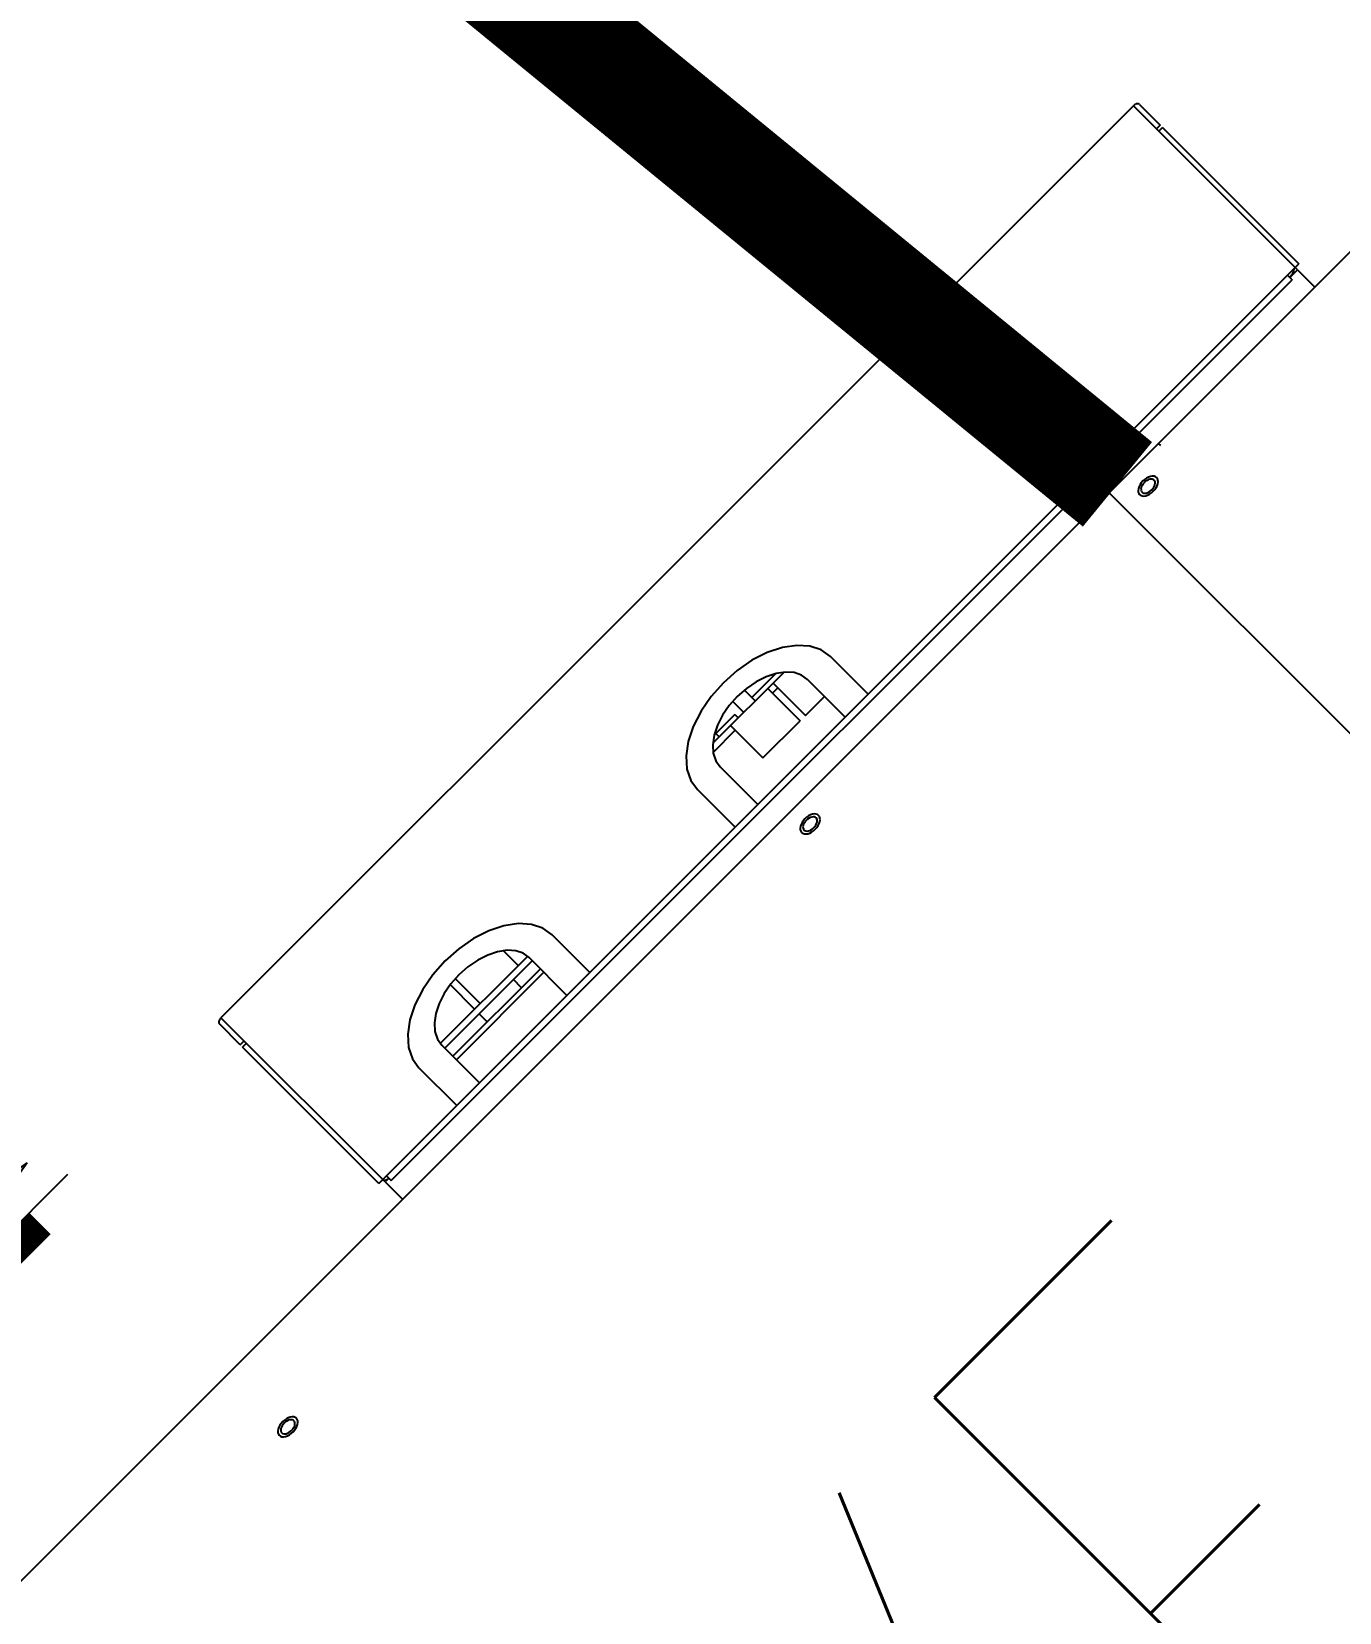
# Model space of a CAD drawing. Extents: x 815029915 to 815825525, y 579155098 to 579748855.
# Drawn here: x 815235505 to 815236044, y 579441128 to 579441779 of the extents above; entities that cross this region are included whole.
import ezdxf

# ---------------------------------------------------------------- set-up
doc = ezdxf.new("R2010")
doc.units = 0
doc.header["$LTSCALE"] = 100
doc.header["$MEASUREMENT"] = 0
for name, color, linetype in [('AXIS', 3, 'Continuous'), ('H-TH_TEXT', 3, 'Continuous'), ('H-全热回收除霾新风机-设备', 7, 'Continuous'), ('H-通风-排风-法兰', 2, 'Continuous'), ('H-通风-排风-阀门', 7, 'Continuous'), ('H-通风-排风-风管', 31, 'Continuous'), ('电-强电平面-线缆', 3, 'Continuous')]:
    doc.layers.add(name, color=color, linetype=linetype)
doc.styles.add('_TCH_DIM', font='SIMPLEX', dxfattribs={"bigfont": 'GBCBIG'})
doc.styles.add('_TCH_DIM_T3', font='SIMPLEX', dxfattribs={"width": 0.705882, "bigfont": 'GBCBIG'})
doc.dimstyles.new('_TCH_ARCH-100', dxfattribs={"dimscale": 100, "dimtxt": 2.975, "dimasz": 1, "dimexe": 2.5, "dimexo": 3, "dimgap": 1, "dimtad": 1, "dimdec": 0, "dimzin": 0, "dimdsep": 46, "dimtxsty": '_TCH_DIM_T3', "dimblk": 'ARCHTICK', "dimcen": 0.09, "dimclrt": 7, "dimazin": 2, "dimtfac": 1, "dimtdec": 0, "dimtix": 1, "dimtmove": 2, "dimatfit": 3, "dimfxl": 0, "dimtolj": 1, "dimtzin": 0, "dimarcsym": 0})

# ---------------------------------------------------------------- blocks, each defined once
blk = doc.blocks.new('_ArchTick')
at = {"color": 0, "linetype": 'ByBlock', "const_width": 0.4}
blk.add_lwpolyline([(-0.5, -0.5), (0.5, 0.5)], dxfattribs=at)
blk = doc.blocks.new('*D244')
at = {"layer": 'AXIS', "color": 0, "lineweight": -2, "transparency": 16777216}
for p, q in [((815249559.15, 579446438.2), (815251857.24, 579444140.1)), ((815236760.51, 579429396.93), (815251680.47, 579444316.88)), ((815234639.19, 579431518.25), (815236937.29, 579429220.15))]:
    blk.add_line(p, q, dxfattribs=at)
at = {"layer": 'Defpoints', "color": 0, "transparency": 16777216}
for p in [(815249347.01, 579446650.33), (815251680.47, 579444316.88), (815234427.06, 579431730.38)]:
    blk.add_point(p, dxfattribs=at)
at = {"layer": 'AXIS', "color": 0, "lineweight": -2, "transparency": 16777216, "xscale": 100, "yscale": 100, "zscale": 100}
for p, rotation in [((815251680.47, 579444316.88), 44.99999999977111), ((815236760.51, 579429396.93), 224.9999999997711)]:
    blk.add_blockref('_ArchTick', p, dxfattribs=dict(at, rotation=rotation))
at = {"layer": 'AXIS', "color": 7, "transparency": 16777216, "insert": (815244044.6, 579437032.8), "char_height": 297.5, "attachment_point": 5, "rotation": 45, "style": '_TCH_DIM_T3'}
blk.add_mtext('\\A1;21100', dxfattribs=at)
blk = doc.blocks.new('00000031Body')
for p, q in [((-237.5, 550), (-250, 500)), ((-237.5, 550), (-212.5, 450)), ((-212.5, 450), (-187.5, 550)), ((-187.5, 550), (-162.5, 450)), ((-162.5, 450), (-137.5, 550)), ((-137.5, 550), (-112.5, 450)), ((-112.5, 450), (-87.5, 550)), ((-87.5, 550), (-62.5, 450)), ((-62.5, 450), (-37.5, 550)), ((-37.5, 550), (-12.5, 450)), ((-12.5, 450), (12.5, 550)), ((12.5, 550), (37.5, 450)), ((37.5, 450), (62.5, 550)), ((62.5, 550), (87.5, 450)), ((87.5, 450), (112.5, 550)), ((112.5, 550), (137.5, 450)), ((137.5, 450), (162.5, 550)), ((162.5, 550), (187.5, 450)), ((187.5, 450), (212.5, 550)), ((212.5, 550), (237.5, 450)), ((-250, 500), (250, 500)), ((237.5, 450), (250, 500)), ((250, -500), (250, 500)), ((-237.5, -550), (-212.5, -450)), ((-212.5, -450), (-187.5, -550)), ((-187.5, -550), (-162.5, -450)), ((-162.5, -450), (-137.5, -550)), ((-137.5, -550), (-112.5, -450)), ((-112.5, -450), (-87.5, -550)), ((-87.5, -550), (-62.5, -450)), ((-62.5, -450), (-37.5, -550)), ((-37.5, -550), (-12.5, -450)), ((-12.5, -450), (12.5, -550)), ((12.5, -550), (37.5, -450)), ((37.5, -450), (62.5, -550)), ((62.5, -550), (87.5, -450)), ((87.5, -450), (112.5, -550)), ((112.5, -550), (137.5, -450)), ((137.5, -450), (162.5, -550)), ((162.5, -550), (187.5, -450)), ((187.5, -450), (212.5, -550)), ((212.5, -550), (237.5, -450)), ((237.5, -450), (250, -500)), ((-237.5, -550), (-250, -500))]:
    blk.add_line(p, q)
at = {"color": 0, "linetype": 'ByBlock', "lineweight": -2}
for p, q in [((-250, -500), (-250, 500)), ((250, -500), (250, 500)), ((-250, -500), (250, -500))]:
    blk.add_line(p, q, dxfattribs=at)

msp = doc.modelspace()

# ---------------------------------------------------------------- linework, layer by layer
at = {"layer": 'H-全热回收除霾新风机-设备'}
for p, q in [((815235106.88, 579440746.54), (815236518.75, 579442158.4)), ((815235106.88, 579440746.54), (815236518.75, 579442158.4)), ((815235959.31, 579441748.41), (815235583.44, 579441372.54)), ((815235959.31, 579441748.41), (815235583.44, 579441372.54)), ((815235959.47, 579441748.56), (815235959.31, 579441748.41)), ((815235959.47, 579441748.56), (815235959.31, 579441748.41)), ((815236026.89, 579441680.83), (815235959.31, 579441748.41)), ((815236026.89, 579441680.83), (815235959.31, 579441748.41)), ((815235959.63, 579441748.7), (815235959.47, 579441748.56)), ((815235959.63, 579441748.7), (815235959.47, 579441748.56)), ((815235959.8, 579441748.82), (815235959.63, 579441748.7)), ((815235959.8, 579441748.82), (815235959.63, 579441748.7)), ((815235959.98, 579441748.94), (815235959.8, 579441748.82)), ((815235959.98, 579441748.94), (815235959.8, 579441748.82)), ((815235960.16, 579441749.03), (815235959.98, 579441748.94)), ((815235960.16, 579441749.03), (815235959.98, 579441748.94)), ((815235960.34, 579441749.12), (815235960.16, 579441749.03)), ((815235960.34, 579441749.12), (815235960.16, 579441749.03)), ((815235960.52, 579441749.19), (815235960.34, 579441749.12)), ((815235960.52, 579441749.19), (815235960.34, 579441749.12)), ((815235960.69, 579441749.24), (815235960.52, 579441749.19)), ((815235960.69, 579441749.24), (815235960.52, 579441749.19)), ((815235960.87, 579441749.27), (815235960.69, 579441749.24)), ((815235960.87, 579441749.27), (815235960.69, 579441749.24)), ((815235961.03, 579441749.29), (815235960.87, 579441749.27)), ((815235961.03, 579441749.29), (815235960.87, 579441749.27)), ((815235961.19, 579441749.29), (815235961.03, 579441749.29)), ((815235961.19, 579441749.29), (815235961.03, 579441749.29)), ((815235961.34, 579441749.27), (815235961.19, 579441749.29)), ((815235961.34, 579441749.27), (815235961.19, 579441749.29)), ((815235961.48, 579441749.23), (815235961.34, 579441749.27)), ((815235961.48, 579441749.23), (815235961.34, 579441749.27)), ((815235961.61, 579441749.18), (815235961.48, 579441749.23)), ((815235961.61, 579441749.18), (815235961.48, 579441749.23)), ((815235961.72, 579441749.11), (815235961.61, 579441749.18)), ((815235961.72, 579441749.11), (815235961.61, 579441749.18)), ((815235961.83, 579441749.02), (815235961.72, 579441749.11)), ((815235961.83, 579441749.02), (815235961.72, 579441749.11)), ((815235961.83, 579441749.02), (815235970.39, 579441740.46)), ((815235961.83, 579441749.02), (815235970.39, 579441740.46)), ((815235970.39, 579441740.46), (815235968.83, 579441738.89)), ((815235970.39, 579441740.46), (815235968.83, 579441738.89)), ((815235971.34, 579441739.5), (815235969.78, 579441737.94)), ((815235971.34, 579441739.5), (815235969.78, 579441737.94)), ((815235971.34, 579441739.5), (815236027.5, 579441683.34)), ((815235971.34, 579441739.5), (815236027.5, 579441683.34)), ((815235850.05, 579441505.89), (815236027.5, 579441683.34)), ((815235850.05, 579441505.89), (815236027.5, 579441683.34)), ((815236026.89, 579441680.83), (815236023.76, 579441677.69)), ((815236026.89, 579441680.83), (815236023.76, 579441677.69)), ((815236025.35, 579441680.22), (815236025.41, 579441680.46)), ((815236025.35, 579441680.22), (815236025.41, 579441680.46)), ((815236025.41, 579441680.46), (815236025.46, 579441680.69)), ((815236025.41, 579441680.46), (815236025.46, 579441680.69)), ((815236025.46, 579441680.69), (815236025.5, 579441680.92)), ((815236025.46, 579441680.69), (815236025.5, 579441680.92)), ((815236025.5, 579441680.92), (815236025.52, 579441681.14)), ((815236025.5, 579441680.92), (815236025.52, 579441681.14)), ((815236025.52, 579441681.14), (815236025.52, 579441681.35)), ((815236025.52, 579441681.14), (815236025.52, 579441681.35)), ((815236026.89, 579441680.83), (815236034.03, 579441673.69)), ((815236026.89, 579441680.83), (815236034.03, 579441673.69)), ((815235653.54, 579441305.57), (815236024.71, 579441676.74)), ((815235653.54, 579441305.57), (815236024.71, 579441676.74)), ((815236022.81, 579441678.65), (815236024.71, 579441676.74)), ((815236022.81, 579441678.65), (815236024.71, 579441676.74)), ((815236023.76, 579441677.69), (815236023.96, 579441677.9)), ((815236023.76, 579441677.69), (815236023.96, 579441677.9)), ((815236023.96, 579441677.9), (815236024.15, 579441678.12)), ((815236023.96, 579441677.9), (815236024.15, 579441678.12)), ((815236024.15, 579441678.12), (815236024.33, 579441678.34)), ((815236024.15, 579441678.12), (815236024.33, 579441678.34)), ((815236024.33, 579441678.34), (815236024.5, 579441678.57)), ((815236024.33, 579441678.34), (815236024.5, 579441678.57)), ((815236024.5, 579441678.57), (815236024.66, 579441678.8)), ((815236024.5, 579441678.57), (815236024.66, 579441678.8)), ((815236024.66, 579441678.8), (815236024.81, 579441679.03)), ((815236024.66, 579441678.8), (815236024.81, 579441679.03)), ((815236024.81, 579441679.03), (815236024.95, 579441679.27)), ((815236024.81, 579441679.03), (815236024.95, 579441679.27)), ((815236024.95, 579441679.27), (815236025.07, 579441679.51)), ((815236024.95, 579441679.27), (815236025.07, 579441679.51)), ((815236025.07, 579441679.51), (815236025.18, 579441679.75)), ((815236025.07, 579441679.51), (815236025.18, 579441679.75)), ((815236025.18, 579441679.75), (815236025.27, 579441679.99)), ((815236025.18, 579441679.75), (815236025.27, 579441679.99)), ((815236025.27, 579441679.99), (815236025.35, 579441680.22)), ((815236025.27, 579441679.99), (815236025.35, 579441680.22)), ((815235970.63, 579441608.38), (815235969.67, 579441609.33)), ((815235970.63, 579441608.38), (815235969.67, 579441609.33)), ((815235966.35, 579441595.71), (815235965.55, 579441595.44)), ((815235966.35, 579441595.71), (815235965.55, 579441595.44)), ((815235967.11, 579441595.82), (815235966.35, 579441595.71)), ((815235967.11, 579441595.82), (815235966.35, 579441595.71)), ((815235967.81, 579441595.78), (815235967.11, 579441595.82)), ((815235967.81, 579441595.78), (815235967.11, 579441595.82)), ((815235968.41, 579441595.58), (815235967.81, 579441595.78)), ((815235968.41, 579441595.58), (815235967.81, 579441595.78)), ((815235968.9, 579441595.23), (815235968.41, 579441595.58)), ((815235968.9, 579441595.23), (815235968.41, 579441595.58)), ((815235961.37, 579441590.73), (815235961.25, 579441589.96)), ((815235961.37, 579441590.73), (815235961.25, 579441589.96)), ((815235961.25, 579441589.96), (815235961.3, 579441589.27)), ((815235961.25, 579441589.96), (815235961.3, 579441589.27)), ((815235961.3, 579441589.27), (815235961.5, 579441588.67)), ((815235961.3, 579441589.27), (815235961.5, 579441588.67)), ((815235961.64, 579441591.53), (815235961.37, 579441590.73)), ((815235961.64, 579441591.53), (815235961.37, 579441590.73)), ((815235962.05, 579441592.33), (815235961.64, 579441591.53)), ((815235962.05, 579441592.33), (815235961.64, 579441591.53)), ((815235962.59, 579441593.12), (815235962.05, 579441592.33)), ((815235962.59, 579441593.12), (815235962.05, 579441592.33)), ((815235962.52, 579441591.01), (815235962.44, 579441590.47)), ((815235962.52, 579441591.01), (815235962.44, 579441590.47)), ((815235962.44, 579441590.47), (815235962.48, 579441589.97)), ((815235962.44, 579441590.47), (815235962.48, 579441589.97)), ((815235962.48, 579441589.97), (815235962.62, 579441589.54)), ((815235962.48, 579441589.97), (815235962.62, 579441589.54)), ((815235962.72, 579441591.58), (815235962.52, 579441591.01)), ((815235962.72, 579441591.58), (815235962.52, 579441591.01)), ((815235963.23, 579441593.85), (815235962.59, 579441593.12)), ((815235963.23, 579441593.85), (815235962.59, 579441593.12)), ((815235962.62, 579441589.54), (815235962.87, 579441589.2)), ((815235962.62, 579441589.54), (815235962.87, 579441589.2)), ((815235963.01, 579441592.15), (815235962.72, 579441591.58)), ((815235963.01, 579441592.15), (815235962.72, 579441591.58)), ((815235962.87, 579441589.2), (815235963.21, 579441588.95)), ((815235962.87, 579441589.2), (815235963.21, 579441588.95)), ((815235963.39, 579441592.71), (815235963.01, 579441592.15)), ((815235963.39, 579441592.71), (815235963.01, 579441592.15)), ((815235963.96, 579441594.49), (815235963.23, 579441593.85)), ((815235963.96, 579441594.49), (815235963.23, 579441593.85)), ((815235963.85, 579441593.23), (815235963.39, 579441592.71)), ((815235963.85, 579441593.23), (815235963.39, 579441592.71)), ((815235964.37, 579441593.69), (815235963.85, 579441593.23)), ((815235964.37, 579441593.69), (815235963.85, 579441593.23)), ((815235964.74, 579441595.03), (815235963.96, 579441594.49)), ((815235964.74, 579441595.03), (815235963.96, 579441594.49)), ((815235964.93, 579441594.07), (815235964.37, 579441593.69)), ((815235964.93, 579441594.07), (815235964.37, 579441593.69)), ((815235965.55, 579441595.44), (815235964.74, 579441595.03)), ((815235965.55, 579441595.44), (815235964.74, 579441595.03)), ((815235965.5, 579441594.36), (815235964.93, 579441594.07)), ((815235965.5, 579441594.36), (815235964.93, 579441594.07)), ((815235965.25, 579441589.05), (815235965.82, 579441589.34)), ((815235965.25, 579441589.05), (815235965.82, 579441589.34)), ((815235966.07, 579441594.55), (815235965.5, 579441594.36)), ((815235966.07, 579441594.55), (815235965.5, 579441594.36)), ((815235965.82, 579441589.34), (815235966.38, 579441589.72)), ((815235965.82, 579441589.34), (815235966.38, 579441589.72)), ((815235966.61, 579441594.63), (815235966.07, 579441594.55)), ((815235966.61, 579441594.63), (815235966.07, 579441594.55)), ((815235966.38, 579441589.72), (815235966.9, 579441590.18)), ((815235966.38, 579441589.72), (815235966.9, 579441590.18)), ((815235967.11, 579441594.6), (815235966.61, 579441594.63)), ((815235967.11, 579441594.6), (815235966.61, 579441594.63)), ((815235966.79, 579441588.92), (815235967.52, 579441589.56)), ((815235966.79, 579441588.92), (815235967.52, 579441589.56)), ((815235966.9, 579441590.18), (815235967.36, 579441590.7)), ((815235966.9, 579441590.18), (815235967.36, 579441590.7)), ((815235967.53, 579441594.46), (815235967.11, 579441594.6)), ((815235967.53, 579441594.46), (815235967.11, 579441594.6)), ((815235967.36, 579441590.7), (815235967.74, 579441591.26)), ((815235967.36, 579441590.7), (815235967.74, 579441591.26)), ((815235967.52, 579441589.56), (815235968.16, 579441590.29)), ((815235967.52, 579441589.56), (815235968.16, 579441590.29)), ((815235967.88, 579441594.21), (815235967.53, 579441594.46)), ((815235967.88, 579441594.21), (815235967.53, 579441594.46)), ((815235967.74, 579441591.26), (815235968.03, 579441591.83)), ((815235967.74, 579441591.26), (815235968.03, 579441591.83)), ((815235968.13, 579441593.86), (815235967.88, 579441594.21)), ((815235968.13, 579441593.86), (815235967.88, 579441594.21)), ((815235968.03, 579441591.83), (815235968.22, 579441592.4)), ((815235968.03, 579441591.83), (815235968.22, 579441592.4)), ((815235968.27, 579441593.44), (815235968.13, 579441593.86)), ((815235968.27, 579441593.44), (815235968.13, 579441593.86)), ((815235968.16, 579441590.29), (815235968.7, 579441591.07)), ((815235968.16, 579441590.29), (815235968.7, 579441591.07)), ((815235968.22, 579441592.4), (815235968.3, 579441592.94)), ((815235968.22, 579441592.4), (815235968.3, 579441592.94)), ((815235968.3, 579441592.94), (815235968.27, 579441593.44)), ((815235968.3, 579441592.94), (815235968.27, 579441593.44)), ((815235968.7, 579441591.07), (815235969.11, 579441591.88)), ((815235968.7, 579441591.07), (815235969.11, 579441591.88)), ((815235969.25, 579441594.74), (815235968.9, 579441595.23)), ((815235969.25, 579441594.74), (815235968.9, 579441595.23)), ((815235969.11, 579441591.88), (815235969.38, 579441592.68)), ((815235969.11, 579441591.88), (815235969.38, 579441592.68)), ((815235969.45, 579441594.14), (815235969.25, 579441594.74)), ((815235969.45, 579441594.14), (815235969.25, 579441594.74)), ((815235969.38, 579441592.68), (815235969.49, 579441593.44)), ((815235969.38, 579441592.68), (815235969.49, 579441593.44)), ((815235969.49, 579441593.44), (815235969.45, 579441594.14)), ((815235969.49, 579441593.44), (815235969.45, 579441594.14)), ((815235949.31, 579441588.97), (815236696.54, 579440841.75)), ((815235949.31, 579441588.97), (815236696.54, 579440841.75)), ((815235961.5, 579441588.67), (815235961.85, 579441588.18)), ((815235961.5, 579441588.67), (815235961.85, 579441588.18)), ((815235961.85, 579441588.18), (815235962.34, 579441587.83)), ((815235961.85, 579441588.18), (815235962.34, 579441587.83)), ((815235962.34, 579441587.83), (815235962.94, 579441587.63)), ((815235962.34, 579441587.83), (815235962.94, 579441587.63)), ((815235962.94, 579441587.63), (815235963.63, 579441587.58)), ((815235962.94, 579441587.63), (815235963.63, 579441587.58)), ((815235963.21, 579441588.95), (815235963.64, 579441588.81)), ((815235963.21, 579441588.95), (815235963.64, 579441588.81)), ((815235963.63, 579441587.58), (815235964.4, 579441587.7)), ((815235963.63, 579441587.58), (815235964.4, 579441587.7)), ((815235963.64, 579441588.81), (815235964.14, 579441588.77)), ((815235963.64, 579441588.81), (815235964.14, 579441588.77)), ((815235964.14, 579441588.77), (815235964.68, 579441588.86)), ((815235964.14, 579441588.77), (815235964.68, 579441588.86)), ((815235964.4, 579441587.7), (815235965.2, 579441587.97)), ((815235964.4, 579441587.7), (815235965.2, 579441587.97)), ((815235964.68, 579441588.86), (815235965.25, 579441589.05)), ((815235964.68, 579441588.86), (815235965.25, 579441589.05)), ((815235965.2, 579441587.97), (815235966, 579441588.38)), ((815235965.2, 579441587.97), (815235966, 579441588.38)), ((815235966, 579441588.38), (815235966.79, 579441588.92)), ((815235966, 579441588.38), (815235966.79, 579441588.92)), ((815235814.7, 579441525.19), (815235808.48, 579441523.1)), ((815235814.7, 579441525.19), (815235808.48, 579441523.1)), ((815235820.63, 579441526.07), (815235814.7, 579441525.19)), ((815235820.63, 579441526.07), (815235814.7, 579441525.19)), ((815235826.05, 579441525.72), (815235820.63, 579441526.07)), ((815235826.05, 579441525.72), (815235820.63, 579441526.07)), ((815235830.73, 579441524.16), (815235826.05, 579441525.72)), ((815235830.73, 579441524.16), (815235826.05, 579441525.72)), ((815235834.51, 579441521.43), (815235830.73, 579441524.16)), ((815235834.51, 579441521.43), (815235830.73, 579441524.16)), ((815235802.2, 579441519.91), (815235796.11, 579441515.71)), ((815235802.2, 579441519.91), (815235796.11, 579441515.71)), ((815235808.48, 579441523.1), (815235802.2, 579441519.91)), ((815235808.48, 579441523.1), (815235802.2, 579441519.91)), ((815235850.05, 579441505.89), (815235834.51, 579441521.43)), ((815235850.05, 579441505.89), (815235834.51, 579441521.43)), ((815235786.24, 579441485.86), (815235815.27, 579441514.89)), ((815235786.24, 579441485.86), (815235815.27, 579441514.89)), ((815235796.11, 579441515.71), (815235790.44, 579441510.68)), ((815235796.11, 579441515.71), (815235790.44, 579441510.68)), ((815235803.88, 579441511.03), (815235799.88, 579441508.28)), ((815235803.88, 579441511.03), (815235799.88, 579441508.28)), ((815235811.84, 579441514.32), (815235802.11, 579441504.59)), ((815235811.84, 579441514.32), (815235802.11, 579441504.59)), ((815235808, 579441513.13), (815235803.88, 579441511.03)), ((815235808, 579441513.13), (815235803.88, 579441511.03)), ((815235812.09, 579441514.5), (815235808, 579441513.13)), ((815235812.09, 579441514.5), (815235808, 579441513.13)), ((815235815.99, 579441515.08), (815235812.09, 579441514.5)), ((815235815.99, 579441515.08), (815235812.09, 579441514.5)), ((815235819.55, 579441514.86), (815235815.99, 579441515.08)), ((815235819.55, 579441514.86), (815235815.99, 579441515.08)), ((815235822.63, 579441513.83), (815235819.55, 579441514.86)), ((815235822.63, 579441513.83), (815235819.55, 579441514.86)), ((815235825.11, 579441512.04), (815235822.63, 579441513.83)), ((815235825.11, 579441512.04), (815235822.63, 579441513.83)), ((815235840.65, 579441496.49), (815235825.11, 579441512.04)), ((815235840.65, 579441496.49), (815235825.11, 579441512.04)), ((815235785.41, 579441505.02), (815235781.22, 579441498.93)), ((815235785.41, 579441505.02), (815235781.22, 579441498.93)), ((815235790.44, 579441510.68), (815235785.41, 579441505.02)), ((815235790.44, 579441510.68), (815235785.41, 579441505.02)), ((815235796.15, 579441504.97), (815235792.85, 579441501.25)), ((815235796.15, 579441504.97), (815235792.85, 579441501.25)), ((815235799.88, 579441508.28), (815235796.15, 579441504.97)), ((815235799.88, 579441508.28), (815235796.15, 579441504.97)), ((815235803.54, 579441503.16), (815235799.11, 579441507.59)), ((815235803.54, 579441503.16), (815235799.11, 579441507.59)), ((815235808.71, 579441508.33), (815235822.03, 579441495.01)), ((815235808.71, 579441508.33), (815235822.03, 579441495.01)), ((815235810.61, 579441506.43), (815235812.8, 579441508.62)), ((815235810.61, 579441506.43), (815235812.8, 579441508.62)), ((815235810.9, 579441510.53), (815235824.23, 579441497.2)), ((815235810.9, 579441510.53), (815235824.23, 579441497.2)), ((815235824.23, 579441497.2), (815235832.09, 579441505.06)), ((815235824.23, 579441497.2), (815235832.09, 579441505.06)), ((815235840.65, 579441496.49), (815235850.05, 579441505.89)), ((815235840.65, 579441496.49), (815235850.05, 579441505.89)), ((815235781.22, 579441498.93), (815235778.02, 579441492.65)), ((815235781.22, 579441498.93), (815235778.02, 579441492.65)), ((815235792.85, 579441501.25), (815235790.09, 579441497.25)), ((815235792.85, 579441501.25), (815235790.09, 579441497.25)), ((815235798.84, 579441498.46), (815235794.32, 579441502.98)), ((815235798.84, 579441498.46), (815235794.32, 579441502.98)), ((815235778.02, 579441492.65), (815235775.94, 579441486.43)), ((815235778.02, 579441492.65), (815235775.94, 579441486.43)), ((815235787.99, 579441493.12), (815235786.62, 579441489.03)), ((815235787.99, 579441493.12), (815235786.62, 579441489.03)), ((815235795.11, 579441497.59), (815235787.28, 579441489.76)), ((815235795.11, 579441497.59), (815235787.28, 579441489.76)), ((815235790.09, 579441497.25), (815235787.99, 579441493.12)), ((815235790.09, 579441497.25), (815235787.99, 579441493.12)), ((815235793.36, 579441492.98), (815235806.69, 579441479.66)), ((815235793.36, 579441492.98), (815235806.69, 579441479.66)), ((815235795.11, 579441497.59), (815235796.53, 579441496.16)), ((815235795.11, 579441497.59), (815235796.53, 579441496.16)), ((815235804.63, 579441460.47), (815235840.65, 579441496.49)), ((815235804.63, 579441460.47), (815235840.65, 579441496.49)), ((815235806.69, 579441479.66), (815235822.03, 579441495.01)), ((815235806.69, 579441479.66), (815235822.03, 579441495.01)), ((815235775.94, 579441486.43), (815235775.06, 579441480.49)), ((815235775.94, 579441486.43), (815235775.06, 579441480.49)), ((815235786.62, 579441489.03), (815235786.04, 579441485.13)), ((815235786.62, 579441489.03), (815235786.04, 579441485.13)), ((815235786.04, 579441485.13), (815235786.27, 579441481.58)), ((815235786.04, 579441485.13), (815235786.27, 579441481.58)), ((815235786.31, 579441482.12), (815235795.26, 579441491.08)), ((815235786.31, 579441482.12), (815235795.26, 579441491.08)), ((815235787.28, 579441489.76), (815235788.7, 579441488.33)), ((815235787.28, 579441489.76), (815235788.7, 579441488.33)), ((815235775.06, 579441480.49), (815235775.4, 579441475.08)), ((815235775.06, 579441480.49), (815235775.4, 579441475.08)), ((815235786.27, 579441481.58), (815235787.3, 579441478.5)), ((815235786.27, 579441481.58), (815235787.3, 579441478.5)), ((815235787.3, 579441478.5), (815235789.09, 579441476.02)), ((815235787.3, 579441478.5), (815235789.09, 579441476.02)), ((815235775.4, 579441475.08), (815235776.97, 579441470.4)), ((815235775.4, 579441475.08), (815235776.97, 579441470.4)), ((815235789.09, 579441476.02), (815235804.63, 579441460.47)), ((815235789.09, 579441476.02), (815235804.63, 579441460.47)), ((815235776.97, 579441470.4), (815235779.69, 579441466.62)), ((815235776.97, 579441470.4), (815235779.69, 579441466.62)), ((815235779.69, 579441466.62), (815235795.24, 579441451.08)), ((815235779.69, 579441466.62), (815235795.24, 579441451.08)), ((815235804.63, 579441460.47), (815235795.24, 579441451.08)), ((815235804.63, 579441460.47), (815235795.24, 579441451.08)), ((815235822.39, 579441452.29), (815235822.13, 579441451.49)), ((815235822.39, 579441452.29), (815235822.13, 579441451.49)), ((815235822.81, 579441453.09), (815235822.39, 579441452.29)), ((815235822.81, 579441453.09), (815235822.39, 579441452.29)), ((815235823.35, 579441453.88), (815235822.81, 579441453.09)), ((815235823.35, 579441453.88), (815235822.81, 579441453.09)), ((815235823.47, 579441452.34), (815235823.28, 579441451.77)), ((815235823.47, 579441452.34), (815235823.28, 579441451.77)), ((815235823.99, 579441454.61), (815235823.35, 579441453.88)), ((815235823.99, 579441454.61), (815235823.35, 579441453.88)), ((815235823.77, 579441452.91), (815235823.47, 579441452.34)), ((815235823.77, 579441452.91), (815235823.47, 579441452.34)), ((815235824.15, 579441453.47), (815235823.77, 579441452.91)), ((815235824.15, 579441453.47), (815235823.77, 579441452.91)), ((815235824.72, 579441455.25), (815235823.99, 579441454.61)), ((815235824.72, 579441455.25), (815235823.99, 579441454.61)), ((815235824.61, 579441453.99), (815235824.15, 579441453.47)), ((815235824.61, 579441453.99), (815235824.15, 579441453.47)), ((815235825.13, 579441454.45), (815235824.61, 579441453.99)), ((815235825.13, 579441454.45), (815235824.61, 579441453.99)), ((815235825.5, 579441455.79), (815235824.72, 579441455.25)), ((815235825.5, 579441455.79), (815235824.72, 579441455.25)), ((815235825.69, 579441454.83), (815235825.13, 579441454.45)), ((815235825.69, 579441454.83), (815235825.13, 579441454.45)), ((815235826.31, 579441456.2), (815235825.5, 579441455.79)), ((815235826.31, 579441456.2), (815235825.5, 579441455.79)), ((815235826.26, 579441455.12), (815235825.69, 579441454.83)), ((815235826.26, 579441455.12), (815235825.69, 579441454.83)), ((815235826.83, 579441455.31), (815235826.26, 579441455.12)), ((815235826.83, 579441455.31), (815235826.26, 579441455.12)), ((815235827.11, 579441456.47), (815235826.31, 579441456.2)), ((815235827.11, 579441456.47), (815235826.31, 579441456.2)), ((815235827.37, 579441455.39), (815235826.83, 579441455.31)), ((815235827.37, 579441455.39), (815235826.83, 579441455.31)), ((815235827.87, 579441456.58), (815235827.11, 579441456.47)), ((815235827.87, 579441456.58), (815235827.11, 579441456.47)), ((815235827.87, 579441455.36), (815235827.37, 579441455.39)), ((815235827.87, 579441455.36), (815235827.37, 579441455.39)), ((815235828.57, 579441456.54), (815235827.87, 579441456.58)), ((815235828.57, 579441456.54), (815235827.87, 579441456.58)), ((815235828.29, 579441455.22), (815235827.87, 579441455.36)), ((815235828.29, 579441455.22), (815235827.87, 579441455.36)), ((815235828.64, 579441454.97), (815235828.29, 579441455.22)), ((815235828.64, 579441454.97), (815235828.29, 579441455.22)), ((815235828.5, 579441452.02), (815235828.79, 579441452.59)), ((815235828.5, 579441452.02), (815235828.79, 579441452.59)), ((815235829.17, 579441456.34), (815235828.57, 579441456.54)), ((815235829.17, 579441456.34), (815235828.57, 579441456.54)), ((815235828.89, 579441454.62), (815235828.64, 579441454.97)), ((815235828.89, 579441454.62), (815235828.64, 579441454.97)), ((815235828.79, 579441452.59), (815235828.98, 579441453.16)), ((815235828.79, 579441452.59), (815235828.98, 579441453.16)), ((815235829.03, 579441454.2), (815235828.89, 579441454.62)), ((815235829.03, 579441454.2), (815235828.89, 579441454.62)), ((815235828.98, 579441453.16), (815235829.06, 579441453.7)), ((815235828.98, 579441453.16), (815235829.06, 579441453.7)), ((815235829.06, 579441453.7), (815235829.03, 579441454.2)), ((815235829.06, 579441453.7), (815235829.03, 579441454.2)), ((815235829.66, 579441455.99), (815235829.17, 579441456.34)), ((815235829.66, 579441455.99), (815235829.17, 579441456.34)), ((815235829.46, 579441451.83), (815235829.87, 579441452.64)), ((815235829.46, 579441451.83), (815235829.87, 579441452.64)), ((815235830.01, 579441455.5), (815235829.66, 579441455.99)), ((815235830.01, 579441455.5), (815235829.66, 579441455.99)), ((815235829.87, 579441452.64), (815235830.14, 579441453.44)), ((815235829.87, 579441452.64), (815235830.14, 579441453.44)), ((815235830.21, 579441454.9), (815235830.01, 579441455.5)), ((815235830.21, 579441454.9), (815235830.01, 579441455.5)), ((815235830.14, 579441453.44), (815235830.25, 579441454.2)), ((815235830.14, 579441453.44), (815235830.25, 579441454.2)), ((815235830.25, 579441454.2), (815235830.21, 579441454.9)), ((815235830.25, 579441454.2), (815235830.21, 579441454.9)), ((815235735.37, 579441391.21), (815235795.24, 579441451.08)), ((815235735.37, 579441391.21), (815235795.24, 579441451.08)), ((815235822.13, 579441451.49), (815235822.01, 579441450.72)), ((815235822.13, 579441451.49), (815235822.01, 579441450.72)), ((815235822.01, 579441450.72), (815235822.06, 579441450.03)), ((815235822.01, 579441450.72), (815235822.06, 579441450.03)), ((815235822.06, 579441450.03), (815235822.26, 579441449.43)), ((815235822.06, 579441450.03), (815235822.26, 579441449.43)), ((815235822.26, 579441449.43), (815235822.61, 579441448.94)), ((815235822.26, 579441449.43), (815235822.61, 579441448.94)), ((815235822.61, 579441448.94), (815235823.09, 579441448.59)), ((815235822.61, 579441448.94), (815235823.09, 579441448.59)), ((815235823.09, 579441448.59), (815235823.7, 579441448.39)), ((815235823.09, 579441448.59), (815235823.7, 579441448.39)), ((815235823.28, 579441451.77), (815235823.2, 579441451.23)), ((815235823.28, 579441451.77), (815235823.2, 579441451.23)), ((815235823.2, 579441451.23), (815235823.24, 579441450.73)), ((815235823.2, 579441451.23), (815235823.24, 579441450.73)), ((815235823.24, 579441450.73), (815235823.38, 579441450.3)), ((815235823.24, 579441450.73), (815235823.38, 579441450.3)), ((815235823.38, 579441450.3), (815235823.63, 579441449.96)), ((815235823.38, 579441450.3), (815235823.63, 579441449.96)), ((815235823.63, 579441449.96), (815235823.97, 579441449.71)), ((815235823.63, 579441449.96), (815235823.97, 579441449.71)), ((815235823.7, 579441448.39), (815235824.39, 579441448.34)), ((815235823.7, 579441448.39), (815235824.39, 579441448.34)), ((815235823.97, 579441449.71), (815235824.4, 579441449.57)), ((815235823.97, 579441449.71), (815235824.4, 579441449.57)), ((815235824.39, 579441448.34), (815235825.16, 579441448.46)), ((815235824.39, 579441448.34), (815235825.16, 579441448.46)), ((815235824.4, 579441449.57), (815235824.9, 579441449.53)), ((815235824.4, 579441449.57), (815235824.9, 579441449.53)), ((815235824.9, 579441449.53), (815235825.44, 579441449.62)), ((815235824.9, 579441449.53), (815235825.44, 579441449.62)), ((815235825.16, 579441448.46), (815235825.96, 579441448.73)), ((815235825.16, 579441448.46), (815235825.96, 579441448.73)), ((815235825.44, 579441449.62), (815235826.01, 579441449.81)), ((815235825.44, 579441449.62), (815235826.01, 579441449.81)), ((815235825.96, 579441448.73), (815235826.76, 579441449.14)), ((815235825.96, 579441448.73), (815235826.76, 579441449.14)), ((815235826.01, 579441449.81), (815235826.58, 579441450.1)), ((815235826.01, 579441449.81), (815235826.58, 579441450.1)), ((815235826.58, 579441450.1), (815235827.14, 579441450.48)), ((815235826.58, 579441450.1), (815235827.14, 579441450.48)), ((815235826.76, 579441449.14), (815235827.55, 579441449.68)), ((815235826.76, 579441449.14), (815235827.55, 579441449.68)), ((815235827.14, 579441450.48), (815235827.66, 579441450.94)), ((815235827.14, 579441450.48), (815235827.66, 579441450.94)), ((815235827.55, 579441449.68), (815235828.27, 579441450.32)), ((815235827.55, 579441449.68), (815235828.27, 579441450.32)), ((815235827.66, 579441450.94), (815235828.12, 579441451.46)), ((815235827.66, 579441450.94), (815235828.12, 579441451.46)), ((815235828.12, 579441451.46), (815235828.5, 579441452.02)), ((815235828.12, 579441451.46), (815235828.5, 579441452.02)), ((815235828.27, 579441450.32), (815235828.92, 579441451.05)), ((815235828.27, 579441450.32), (815235828.92, 579441451.05)), ((815235828.92, 579441451.05), (815235829.46, 579441451.83)), ((815235828.92, 579441451.05), (815235829.46, 579441451.83)), ((815235693.79, 579441408.42), (815235687.52, 579441405.22)), ((815235693.79, 579441408.42), (815235687.52, 579441405.22)), ((815235700.02, 579441410.5), (815235693.79, 579441408.42)), ((815235700.02, 579441410.5), (815235693.79, 579441408.42)), ((815235705.95, 579441411.39), (815235700.02, 579441410.5)), ((815235705.95, 579441411.39), (815235700.02, 579441410.5)), ((815235711.36, 579441411.04), (815235705.95, 579441411.39)), ((815235711.36, 579441411.04), (815235705.95, 579441411.39)), ((815235716.05, 579441409.48), (815235711.36, 579441411.04)), ((815235716.05, 579441409.48), (815235711.36, 579441411.04)), ((815235719.83, 579441406.75), (815235716.05, 579441409.48)), ((815235719.83, 579441406.75), (815235716.05, 579441409.48)), ((815235735.37, 579441391.21), (815235719.83, 579441406.75)), ((815235735.37, 579441391.21), (815235719.83, 579441406.75)), ((815235681.43, 579441401.03), (815235675.76, 579441396)), ((815235681.43, 579441401.03), (815235675.76, 579441396)), ((815235687.52, 579441405.22), (815235681.43, 579441401.03)), ((815235687.52, 579441405.22), (815235681.43, 579441401.03)), ((815235701.31, 579441400.4), (815235697.41, 579441399.82)), ((815235701.31, 579441400.4), (815235697.41, 579441399.82)), ((815235705.93, 579441394.13), (815235699.89, 579441400.17)), ((815235705.93, 579441394.13), (815235699.89, 579441400.17)), ((815235704.87, 579441400.17), (815235701.31, 579441400.4)), ((815235704.87, 579441400.17), (815235701.31, 579441400.4)), ((815235707.95, 579441399.15), (815235704.87, 579441400.17)), ((815235707.95, 579441399.15), (815235704.87, 579441400.17)), ((815235675.76, 579441396), (815235670.73, 579441390.34)), ((815235675.76, 579441396), (815235670.73, 579441390.34)), ((815235673.9, 579441362.1), (815235709.66, 579441397.87)), ((815235673.9, 579441362.1), (815235709.66, 579441397.87)), ((815235675.67, 579441360.07), (815235711.7, 579441396.09)), ((815235675.67, 579441360.07), (815235711.7, 579441396.09)), ((815235689.2, 579441396.35), (815235685.2, 579441393.6)), ((815235689.2, 579441396.35), (815235685.2, 579441393.6)), ((815235693.32, 579441398.45), (815235689.2, 579441396.35)), ((815235693.32, 579441398.45), (815235689.2, 579441396.35)), ((815235697.41, 579441399.82), (815235693.32, 579441398.45)), ((815235697.41, 579441399.82), (815235693.32, 579441398.45)), ((815235710.43, 579441397.36), (815235707.95, 579441399.15)), ((815235710.43, 579441397.36), (815235707.95, 579441399.15)), ((815235725.97, 579441381.81), (815235710.43, 579441397.36)), ((815235725.97, 579441381.81), (815235710.43, 579441397.36)), ((815235670.73, 579441390.34), (815235666.54, 579441384.25)), ((815235670.73, 579441390.34), (815235666.54, 579441384.25)), ((815235681.47, 579441390.29), (815235678.17, 579441386.57)), ((815235681.47, 579441390.29), (815235678.17, 579441386.57)), ((815235715.03, 579441392.76), (815235679.01, 579441356.74)), ((815235715.03, 579441392.76), (815235679.01, 579441356.74)), ((815235690.27, 579441378.47), (815235680.04, 579441388.7)), ((815235690.27, 579441378.47), (815235680.04, 579441388.7)), ((815235716.45, 579441391.33), (815235680.43, 579441355.31)), ((815235716.45, 579441391.33), (815235680.43, 579441355.31)), ((815235685.2, 579441393.6), (815235681.47, 579441390.29)), ((815235685.2, 579441393.6), (815235681.47, 579441390.29)), ((815235707.25, 579441384.98), (815235703.92, 579441388.31)), ((815235707.25, 579441384.98), (815235703.92, 579441388.31)), ((815235725.97, 579441381.81), (815235735.37, 579441391.21)), ((815235725.97, 579441381.81), (815235735.37, 579441391.21)), ((815235666.54, 579441384.25), (815235663.34, 579441377.97)), ((815235666.54, 579441384.25), (815235663.34, 579441377.97)), ((815235675.41, 579441382.57), (815235673.31, 579441378.44)), ((815235675.41, 579441382.57), (815235673.31, 579441378.44)), ((815235678.17, 579441386.57), (815235675.41, 579441382.57)), ((815235678.17, 579441386.57), (815235675.41, 579441382.57)), ((815235687.92, 579441376.12), (815235677.94, 579441386.1)), ((815235687.92, 579441376.12), (815235677.94, 579441386.1)), ((815235689.95, 579441345.79), (815235725.97, 579441381.81)), ((815235689.95, 579441345.79), (815235725.97, 579441381.81)), ((815235663.34, 579441377.97), (815235661.26, 579441371.74)), ((815235663.34, 579441377.97), (815235661.26, 579441371.74)), ((815235671.94, 579441374.35), (815235671.36, 579441370.45)), ((815235671.94, 579441374.35), (815235671.36, 579441370.45)), ((815235673.31, 579441378.44), (815235671.94, 579441374.35)), ((815235673.31, 579441378.44), (815235671.94, 579441374.35)), ((815235693.15, 579441370.88), (815235689.82, 579441374.22)), ((815235693.15, 579441370.88), (815235689.82, 579441374.22)), ((815235582.57, 579441370.98), (815235582.56, 579441370.81)), ((815235582.57, 579441370.98), (815235582.56, 579441370.81)), ((815235582.56, 579441370.81), (815235582.56, 579441370.65)), ((815235582.56, 579441370.81), (815235582.56, 579441370.65)), ((815235582.56, 579441370.65), (815235582.58, 579441370.5)), ((815235582.56, 579441370.65), (815235582.58, 579441370.5)), ((815235582.61, 579441371.15), (815235582.57, 579441370.98)), ((815235582.61, 579441371.15), (815235582.57, 579441370.98)), ((815235582.58, 579441370.5), (815235582.61, 579441370.36)), ((815235582.58, 579441370.5), (815235582.61, 579441370.36)), ((815235582.66, 579441371.33), (815235582.61, 579441371.15)), ((815235582.66, 579441371.33), (815235582.61, 579441371.15)), ((815235582.61, 579441370.36), (815235582.67, 579441370.24)), ((815235582.61, 579441370.36), (815235582.67, 579441370.24)), ((815235582.73, 579441371.51), (815235582.66, 579441371.33)), ((815235582.73, 579441371.51), (815235582.66, 579441371.33)), ((815235582.67, 579441370.24), (815235582.74, 579441370.12)), ((815235582.67, 579441370.24), (815235582.74, 579441370.12)), ((815235582.81, 579441371.69), (815235582.73, 579441371.51)), ((815235582.81, 579441371.69), (815235582.73, 579441371.51)), ((815235582.74, 579441370.12), (815235582.82, 579441370.02)), ((815235582.74, 579441370.12), (815235582.82, 579441370.02)), ((815235582.91, 579441371.87), (815235582.81, 579441371.69)), ((815235582.91, 579441371.87), (815235582.81, 579441371.69)), ((815235591.39, 579441361.45), (815235582.82, 579441370.02)), ((815235591.39, 579441361.45), (815235582.82, 579441370.02)), ((815235583.02, 579441372.04), (815235582.91, 579441371.87)), ((815235583.02, 579441372.04), (815235582.91, 579441371.87)), ((815235583.15, 579441372.21), (815235583.02, 579441372.04)), ((815235583.15, 579441372.21), (815235583.02, 579441372.04)), ((815235583.29, 579441372.38), (815235583.15, 579441372.21)), ((815235583.29, 579441372.38), (815235583.15, 579441372.21)), ((815235583.44, 579441372.54), (815235583.29, 579441372.38)), ((815235583.44, 579441372.54), (815235583.29, 579441372.38)), ((815235651.02, 579441304.95), (815235583.44, 579441372.54)), ((815235651.02, 579441304.95), (815235583.44, 579441372.54)), ((815235661.26, 579441371.74), (815235660.38, 579441365.81)), ((815235661.26, 579441371.74), (815235660.38, 579441365.81)), ((815235671.36, 579441370.45), (815235671.59, 579441366.9)), ((815235671.36, 579441370.45), (815235671.59, 579441366.9)), ((815235591.39, 579441361.45), (815235592.96, 579441363.02)), ((815235591.39, 579441361.45), (815235592.96, 579441363.02)), ((815235592.34, 579441360.5), (815235593.91, 579441362.07)), ((815235592.34, 579441360.5), (815235593.91, 579441362.07)), ((815235660.38, 579441365.81), (815235660.72, 579441360.4)), ((815235660.38, 579441365.81), (815235660.72, 579441360.4)), ((815235671.59, 579441366.9), (815235672.62, 579441363.82)), ((815235671.59, 579441366.9), (815235672.62, 579441363.82)), ((815235672.62, 579441363.82), (815235674.41, 579441361.34)), ((815235672.62, 579441363.82), (815235674.41, 579441361.34)), ((815235674.41, 579441361.34), (815235689.95, 579441345.79)), ((815235674.41, 579441361.34), (815235689.95, 579441345.79)), ((815235648.5, 579441304.34), (815235592.34, 579441360.5)), ((815235648.5, 579441304.34), (815235592.34, 579441360.5)), ((815235660.72, 579441360.4), (815235662.29, 579441355.72)), ((815235660.72, 579441360.4), (815235662.29, 579441355.72)), ((815235662.29, 579441355.72), (815235665.01, 579441351.94)), ((815235662.29, 579441355.72), (815235665.01, 579441351.94)), ((815235665.01, 579441351.94), (815235680.56, 579441336.39)), ((815235665.01, 579441351.94), (815235680.56, 579441336.39)), ((815235689.95, 579441345.79), (815235680.56, 579441336.39)), ((815235689.95, 579441345.79), (815235680.56, 579441336.39)), ((815235648.5, 579441304.34), (815235680.56, 579441336.39)), ((815235648.5, 579441304.34), (815235680.56, 579441336.39)), ((815235650.07, 579441305.91), (815235650.17, 579441305.82)), ((815235650.07, 579441305.91), (815235650.17, 579441305.82)), ((815235650.17, 579441305.82), (815235650.28, 579441305.75)), ((815235650.17, 579441305.82), (815235650.28, 579441305.75)), ((815235650.28, 579441305.75), (815235650.41, 579441305.7)), ((815235650.28, 579441305.75), (815235650.41, 579441305.7)), ((815235650.41, 579441305.7), (815235650.55, 579441305.66)), ((815235650.41, 579441305.7), (815235650.55, 579441305.66)), ((815235650.55, 579441305.66), (815235650.7, 579441305.64)), ((815235650.55, 579441305.66), (815235650.7, 579441305.64)), ((815235650.7, 579441305.64), (815235650.86, 579441305.64)), ((815235650.7, 579441305.64), (815235650.86, 579441305.64)), ((815235650.86, 579441305.64), (815235651.03, 579441305.66)), ((815235650.86, 579441305.64), (815235651.03, 579441305.66)), ((815235652.59, 579441306.52), (815235651.02, 579441304.95)), ((815235652.59, 579441306.52), (815235651.02, 579441304.95)), ((815235651.02, 579441304.95), (815235658.16, 579441297.82)), ((815235651.02, 579441304.95), (815235658.16, 579441297.82)), ((815235651.03, 579441305.66), (815235651.2, 579441305.69)), ((815235651.03, 579441305.66), (815235651.2, 579441305.69)), ((815235651.2, 579441305.69), (815235651.38, 579441305.74)), ((815235651.2, 579441305.69), (815235651.38, 579441305.74)), ((815235651.38, 579441305.74), (815235651.56, 579441305.81)), ((815235651.38, 579441305.74), (815235651.56, 579441305.81)), ((815235651.56, 579441305.81), (815235651.74, 579441305.9)), ((815235651.56, 579441305.81), (815235651.74, 579441305.9)), ((815235651.63, 579441307.47), (815235653.54, 579441305.57)), ((815235651.63, 579441307.47), (815235653.54, 579441305.57)), ((815235651.74, 579441305.9), (815235651.91, 579441305.99)), ((815235651.74, 579441305.9), (815235651.91, 579441305.99)), ((815235651.91, 579441305.99), (815235652.09, 579441306.11)), ((815235651.91, 579441305.99), (815235652.09, 579441306.11)), ((815235652.09, 579441306.11), (815235652.26, 579441306.23)), ((815235652.09, 579441306.11), (815235652.26, 579441306.23)), ((815235652.26, 579441306.23), (815235652.43, 579441306.37)), ((815235652.26, 579441306.23), (815235652.43, 579441306.37)), ((815235652.43, 579441306.37), (815235652.59, 579441306.52)), ((815235652.43, 579441306.37), (815235652.59, 579441306.52)), ((815235608.22, 579441205.43), (815235607.68, 579441204.65)), ((815235608.22, 579441205.43), (815235607.68, 579441204.65)), ((815235608.86, 579441206.16), (815235608.22, 579441205.43)), ((815235608.86, 579441206.16), (815235608.22, 579441205.43)), ((815235609.02, 579441205.02), (815235608.64, 579441204.47)), ((815235609.02, 579441205.02), (815235608.64, 579441204.47)), ((815235609.59, 579441206.81), (815235608.86, 579441206.16)), ((815235609.59, 579441206.81), (815235608.86, 579441206.16)), ((815235609.48, 579441205.54), (815235609.02, 579441205.02)), ((815235609.48, 579441205.54), (815235609.02, 579441205.02)), ((815235610, 579441206), (815235609.48, 579441205.54)), ((815235610, 579441206), (815235609.48, 579441205.54)), ((815235610.37, 579441207.35), (815235609.59, 579441206.81)), ((815235610.37, 579441207.35), (815235609.59, 579441206.81)), ((815235610.56, 579441206.39), (815235610, 579441206)), ((815235610.56, 579441206.39), (815235610, 579441206)), ((815235611.18, 579441207.76), (815235610.37, 579441207.35)), ((815235611.18, 579441207.76), (815235610.37, 579441207.35)), ((815235611.13, 579441206.68), (815235610.56, 579441206.39)), ((815235611.13, 579441206.68), (815235610.56, 579441206.39)), ((815235611.7, 579441206.87), (815235611.13, 579441206.68)), ((815235611.7, 579441206.87), (815235611.13, 579441206.68)), ((815235611.98, 579441208.03), (815235611.18, 579441207.76)), ((815235611.98, 579441208.03), (815235611.18, 579441207.76)), ((815235612.24, 579441206.95), (815235611.7, 579441206.87)), ((815235612.24, 579441206.95), (815235611.7, 579441206.87)), ((815235612.74, 579441208.14), (815235611.98, 579441208.03)), ((815235612.74, 579441208.14), (815235611.98, 579441208.03)), ((815235612.74, 579441206.92), (815235612.24, 579441206.95)), ((815235612.74, 579441206.92), (815235612.24, 579441206.95)), ((815235613.44, 579441208.09), (815235612.74, 579441208.14)), ((815235613.44, 579441208.09), (815235612.74, 579441208.14)), ((815235613.16, 579441206.77), (815235612.74, 579441206.92)), ((815235613.16, 579441206.77), (815235612.74, 579441206.92)), ((815235613.51, 579441206.52), (815235613.16, 579441206.77)), ((815235613.51, 579441206.52), (815235613.16, 579441206.77)), ((815235614.04, 579441207.89), (815235613.44, 579441208.09)), ((815235614.04, 579441207.89), (815235613.44, 579441208.09)), ((815235613.76, 579441206.18), (815235613.51, 579441206.52)), ((815235613.76, 579441206.18), (815235613.51, 579441206.52)), ((815235613.66, 579441204.14), (815235613.85, 579441204.71)), ((815235613.66, 579441204.14), (815235613.85, 579441204.71)), ((815235613.9, 579441205.75), (815235613.76, 579441206.18)), ((815235613.9, 579441205.75), (815235613.76, 579441206.18)), ((815235613.85, 579441204.71), (815235613.93, 579441205.26)), ((815235613.85, 579441204.71), (815235613.93, 579441205.26)), ((815235613.93, 579441205.26), (815235613.9, 579441205.75)), ((815235613.93, 579441205.26), (815235613.9, 579441205.75)), ((815235614.53, 579441207.54), (815235614.04, 579441207.89)), ((815235614.53, 579441207.54), (815235614.04, 579441207.89)), ((815235614.88, 579441207.06), (815235614.53, 579441207.54)), ((815235614.88, 579441207.06), (815235614.53, 579441207.54)), ((815235614.74, 579441204.2), (815235615.01, 579441205)), ((815235614.74, 579441204.2), (815235615.01, 579441205)), ((815235615.08, 579441206.46), (815235614.88, 579441207.06)), ((815235615.08, 579441206.46), (815235614.88, 579441207.06)), ((815235615.01, 579441205), (815235615.12, 579441205.76)), ((815235615.01, 579441205), (815235615.12, 579441205.76)), ((815235615.12, 579441205.76), (815235615.08, 579441206.46)), ((815235615.12, 579441205.76), (815235615.08, 579441206.46)), ((815235607, 579441203.04), (815235606.88, 579441202.28)), ((815235607, 579441203.04), (815235606.88, 579441202.28)), ((815235606.88, 579441202.28), (815235606.93, 579441201.58)), ((815235606.88, 579441202.28), (815235606.93, 579441201.58)), ((815235606.93, 579441201.58), (815235607.13, 579441200.98)), ((815235606.93, 579441201.58), (815235607.13, 579441200.98)), ((815235607.27, 579441203.84), (815235607, 579441203.04)), ((815235607.27, 579441203.84), (815235607, 579441203.04)), ((815235607.13, 579441200.98), (815235607.48, 579441200.5)), ((815235607.13, 579441200.98), (815235607.48, 579441200.5)), ((815235607.68, 579441204.65), (815235607.27, 579441203.84)), ((815235607.68, 579441204.65), (815235607.27, 579441203.84)), ((815235607.48, 579441200.5), (815235607.97, 579441200.15)), ((815235607.48, 579441200.5), (815235607.97, 579441200.15)), ((815235607.97, 579441200.15), (815235608.57, 579441199.94)), ((815235607.97, 579441200.15), (815235608.57, 579441199.94)), ((815235608.16, 579441203.32), (815235608.07, 579441202.78)), ((815235608.16, 579441203.32), (815235608.07, 579441202.78)), ((815235608.07, 579441202.78), (815235608.11, 579441202.29)), ((815235608.07, 579441202.78), (815235608.11, 579441202.29)), ((815235608.11, 579441202.29), (815235608.25, 579441201.86)), ((815235608.11, 579441202.29), (815235608.25, 579441201.86)), ((815235608.35, 579441203.89), (815235608.16, 579441203.32)), ((815235608.35, 579441203.89), (815235608.16, 579441203.32)), ((815235608.25, 579441201.86), (815235608.5, 579441201.51)), ((815235608.25, 579441201.86), (815235608.5, 579441201.51)), ((815235608.64, 579441204.47), (815235608.35, 579441203.89)), ((815235608.64, 579441204.47), (815235608.35, 579441203.89)), ((815235608.5, 579441201.51), (815235608.84, 579441201.26)), ((815235608.5, 579441201.51), (815235608.84, 579441201.26)), ((815235608.57, 579441199.94), (815235609.26, 579441199.9)), ((815235608.57, 579441199.94), (815235609.26, 579441199.9)), ((815235608.84, 579441201.26), (815235609.27, 579441201.12)), ((815235608.84, 579441201.26), (815235609.27, 579441201.12)), ((815235609.26, 579441199.9), (815235610.03, 579441200.01)), ((815235609.26, 579441199.9), (815235610.03, 579441200.01)), ((815235609.27, 579441201.12), (815235609.77, 579441201.09)), ((815235609.27, 579441201.12), (815235609.77, 579441201.09)), ((815235609.77, 579441201.09), (815235610.31, 579441201.17)), ((815235609.77, 579441201.09), (815235610.31, 579441201.17)), ((815235610.03, 579441200.01), (815235610.83, 579441200.28)), ((815235610.03, 579441200.01), (815235610.83, 579441200.28)), ((815235610.31, 579441201.17), (815235610.88, 579441201.36)), ((815235610.31, 579441201.17), (815235610.88, 579441201.36)), ((815235610.83, 579441200.28), (815235611.63, 579441200.69)), ((815235610.83, 579441200.28), (815235611.63, 579441200.69)), ((815235610.88, 579441201.36), (815235611.45, 579441201.65)), ((815235610.88, 579441201.36), (815235611.45, 579441201.65)), ((815235611.45, 579441201.65), (815235612.01, 579441202.04)), ((815235611.45, 579441201.65), (815235612.01, 579441202.04)), ((815235611.63, 579441200.69), (815235612.42, 579441201.23)), ((815235611.63, 579441200.69), (815235612.42, 579441201.23)), ((815235612.01, 579441202.04), (815235612.53, 579441202.5)), ((815235612.01, 579441202.04), (815235612.53, 579441202.5)), ((815235612.42, 579441201.23), (815235613.15, 579441201.88)), ((815235612.42, 579441201.23), (815235613.15, 579441201.88)), ((815235612.53, 579441202.5), (815235612.99, 579441203.01)), ((815235612.53, 579441202.5), (815235612.99, 579441203.01)), ((815235612.99, 579441203.01), (815235613.37, 579441203.57)), ((815235612.99, 579441203.01), (815235613.37, 579441203.57)), ((815235613.15, 579441201.88), (815235613.79, 579441202.61)), ((815235613.15, 579441201.88), (815235613.79, 579441202.61)), ((815235613.37, 579441203.57), (815235613.66, 579441204.14)), ((815235613.37, 579441203.57), (815235613.66, 579441204.14)), ((815235613.79, 579441202.61), (815235614.33, 579441203.39)), ((815235613.79, 579441202.61), (815235614.33, 579441203.39)), ((815235614.33, 579441203.39), (815235614.74, 579441204.2)), ((815235614.33, 579441203.39), (815235614.74, 579441204.2))]:
    msp.add_line(p, q, dxfattribs=at)
at = {"layer": 'H-通风-排风-法兰'}
msp.add_line((815235018.3, 579440806.04), (815235520.35, 579441308.09), dxfattribs=at)
at = {"layer": 'H-通风-排风-风管', "const_width": 35}
msp.add_lwpolyline([(815235500.9, 579441270.97), (815235492.14, 579441279.73)], dxfattribs=at)
at = {"layer": '电-强电平面-线缆', "color": 1, "linetype": 'Continuous', "const_width": 45}
msp.add_lwpolyline([(815235390.42, 579442052.93), (815235952.76, 579441592.42)], dxfattribs=at)

# ---------------------------------------------------------------- block references
at = {"layer": 'H-通风-排风-阀门', "xscale": 0.4, "yscale": 0.63, "rotation": 315.000002240437}
msp.add_blockref('00000031Body', (815235198.54, 579441127.85), dxfattribs=at)

# ---------------------------------------------------------------- texts
at = {"layer": 'H-TH_TEXT', "style": '_TCH_DIM', "width": 0.7}
msp.add_text('XF-1', height=264.346, rotation=45, dxfattribs=at).set_placement((815235929.76, 579440894.6))

# ---------------------------------------------------------------- dimensions: what is measured, and where the dimension line sits
at = {"layer": 'AXIS'}
dim = msp.add_aligned_dim(p1=(815234427.06, 579431730.38), p2=(815249347.01, 579446650.33), distance=-3300, dimstyle='_TCH_ARCH-100', dxfattribs=at)
dim.commit()
dim.dimension.update_dxf_attribs({"geometry": '*D244', "text_midpoint": (815244044.6, 579437032.8)})

doc.saveas('drawing.dxf')
